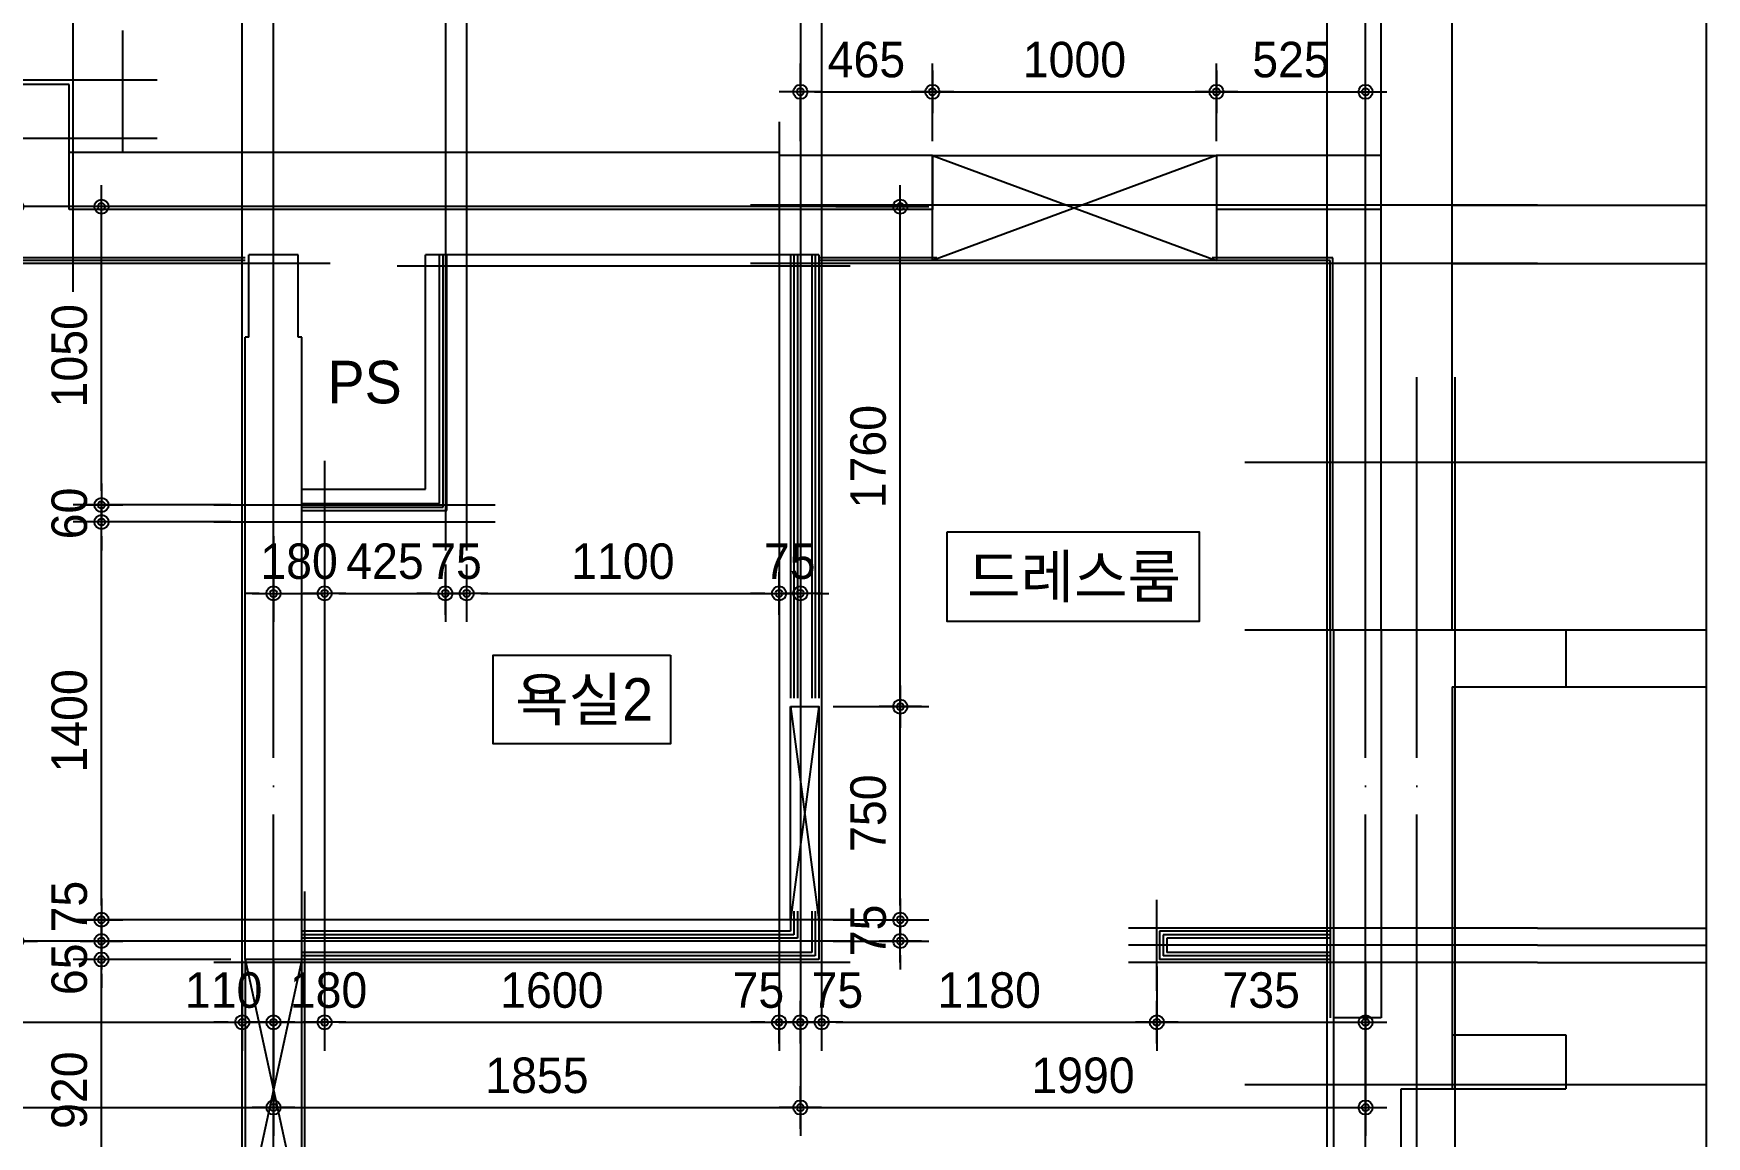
# Model space of a CAD drawing. Header units: millimetres. Extents: x 0 to 92204, y -190080 to 23760.
# Drawn here: x 28475 to 34366, y -117539 to -113657 of the extents above; entities that cross this region are included whole.
import ezdxf
from ezdxf.enums import TextEntityAlignment as Align
from ezdxf.xclip import XClip

# ---------------------------------------------------------------- set-up
doc = ezdxf.new("R2010")
doc.units = ezdxf.units.MM
doc.header["$LTSCALE"] = 100
doc.header["$XCLIPFRAME"] = 0
doc.linetypes.add('AUDIT_D_220706163347-0', pattern=[0])
doc.linetypes.add('CEN', pattern=[62, 60, -1, 0, -1])
doc.layers.get('defpoints').update_dxf_attribs({"color": 139})
for name, color, linetype in [('AA-XXXX-DIMS', 7, 'Continuous'), ('CEN_CON', 1, 'CEN'), ('CEN_WALL', 12, 'CEN'), ('CONC', 2, 'Continuous'), ('DIM', 7, 'AUDIT_D_220706163347-0'), ('ELE3_CON', 7, 'Continuous'), ('MC', 135, 'Continuous'), ('ROM', 7, 'AUDIT_D_220706163347-0'), ('WAL', 3, 'Continuous'), ('WAL_DRY', 7, 'Continuous'), ('실명', 3, 'AUDIT_D_220706163347-0'), ('실명박스', 7, 'AUDIT_D_220706163347-0'), ('창호-open', 4, 'Continuous')]:
    doc.layers.add(name, color=color, linetype=linetype)
doc.layers.add('AA-XXXX-MC', color=153, linetype='AUDIT_D_220706163347-0', plot=False)
doc.styles.add('HAUD01', font='Dotum.ttf')
doc.styles.add('돋움', font='Dotum.ttf')
doc.dimstyles.new('내부100', dxfattribs={"dimscale": 50, "dimtxt": 2.5, "dimasz": 1, "dimexe": 2, "dimexo": 1, "dimgap": 1, "dimtad": 1, "dimdec": 0, "dimzin": 0, "dimdsep": 46, "dimtxsty": '돋움', "dimblk1": 'DIMDOT', "dimblk2": 'DIMDOT', "dimsah": 1, "dimcen": 0.09, "dimdle": 2, "dimclrd": 7, "dimclre": 7, "dimclrt": 3, "dimadec": 0, "dimazin": 0, "dimtfac": 1, "dimtdec": 0, "dimtix": 1, "dimtmove": 2, "dimatfit": 3, "dimldrblk": 'DIMDOT', "dimfxl": 1, "dimtolj": 1, "dimtzin": 0, "dimarcsym": 0})

# ---------------------------------------------------------------- blocks, each defined once
blk = doc.blocks.new('U-121A(기본)', base_point=(-97042.6, -98978.4))
at = {"layer": 'CEN_CON'}
for p, q in [((-100887.6, -99278.4), (-100887.6, -88643.4)), ((-97042.6, -99278.4), (-97042.6, -88643.4)), ((-98857.6, -91138.4), (-101897.6, -91138.4))]:
    blk.add_line(p, q, dxfattribs=at)
at = {"layer": 'CEN_WALL'}
for p, q in [((-101592.6, -91438.4), (-101592.6, -88643.4)), ((-100282.6, -88643.4), (-100282.6, -92348.4)), ((-99032.6, -88643.4), (-99032.6, -93898.4)), ((-101297.6, -90693.4), (-105497.6, -90693.4)), ((-96437.6, -91133.4), (-99207.6, -91133.4)), ((-101097.6, -92188.4), (-100107.6, -92188.4)), ((-98857.6, -93723.4), (-101097.6, -93723.4)), ((-96437.6, -93738.4), (-97877.6, -93738.4))]:
    blk.add_line(p, q, dxfattribs=at)
at = {"layer": 'CONC'}
for p, q in [((-96737.6, -92628.4), (-96737.6, -89533.4)), ((-96987.6, -92628.4), (-96987.6, -89733.4)), ((-99107.6, -90948.4), (-101607.6, -90948.4)), ((-101607.6, -91148.4), (-101607.6, -90948.4)), ((-99107.6, -90948.4), (-99107.6, -91148.4)), ((-99107.6, -91148.4), (-101607.6, -91148.4)), ((-100974.6, -91598.4), (-100974.6, -91308.4)), ((-100800.6, -91308.4), (-100974.6, -91308.4)), ((-100800.6, -91598.4), (-100800.6, -91308.4)), ((-100987.6, -93788.4), (-100987.6, -91598.4)), ((-100974.6, -91598.4), (-100987.6, -91598.4)), ((-100787.6, -91598.4), (-100800.6, -91598.4)), ((-100787.6, -93788.4), (-100787.6, -91598.4)), ((-100787.6, -93788.4), (-100987.6, -93788.4))]:
    blk.add_line(p, q, dxfattribs=at)
at = {"layer": 'MC'}
for p, q in [((-100997.6, -99278.4), (-100997.6, -88643.4)), ((-100207.6, -88643.4), (-100207.6, -92348.4)), ((-98957.6, -88643.4), (-98957.6, -93898.4)), ((-97177.6, -99278.4), (-97177.6, -88643.4)), ((-99107.6, -90839.8), (-99107.6, -93898.4)), ((-101297.6, -90898.4), (-105497.6, -90898.4)), ((-100687.6, -91338.4), (-101897.6, -91338.4)), ((-98857.6, -91348.4), (-100452.6, -91348.4)), ((-96437.6, -91338.4), (-99207.6, -91338.4)), ((-100707.6, -92033.4), (-100707.6, -93898.4)), ((-101097.6, -92248.4), (-100107.6, -92248.4)), ((-100777.6, -99278.4), (-100777.6, -93548.4)), ((-97777.6, -93898.4), (-97777.6, -93578.4)), ((-98857.6, -93648.4), (-101097.6, -93648.4)), ((-96437.6, -93678.4), (-97877.6, -93678.4)), ((-98857.6, -93798.4), (-101097.6, -93798.4)), ((-96437.6, -93798.4), (-97877.6, -93798.4))]:
    blk.add_line(p, q, dxfattribs=at)
at = {"layer": 'WAL'}
for p, q in [((-101417.6, -90948.4), (-101417.6, -90518.4)), ((-101607.6, -90708.4), (-102797.6, -90708.4)), ((-101607.6, -90948.4), (-101607.6, -90708.4)), ((-98567.6, -90958.4), (-99107.6, -90958.4)), ((-98567.6, -90958.4), (-98567.6, -91148.4)), ((-96987.6, -90958.4), (-97567.6, -90958.4)), ((-97567.6, -90958.4), (-97567.6, -91148.4)), ((-98567.6, -91148.4), (-99107.6, -91148.4)), ((-96987.6, -91148.4), (-97567.6, -91148.4))]:
    blk.add_line(p, q, dxfattribs=at)
at = {"layer": 'WAL_DRY'}
for p, q in [((-100987.6, -91328.4), (-101787.6, -91328.4)), ((-100987.6, -91318.4), (-101777.6, -91318.4)), ((-100352.6, -92133.4), (-100352.6, -91308.4)), ((-100277.6, -91308.4), (-100352.6, -91308.4)), ((-100302.6, -92183.4), (-100302.6, -91308.4)), ((-100290.1, -92195.9), (-100290.1, -91308.4)), ((-100277.6, -92208.4), (-100277.6, -91308.4)), ((-98967.6, -91308.4), (-100277.6, -91308.4)), ((-99067.6, -91308.4), (-99067.6, -92868.4)), ((-99055.1, -91308.4), (-99055.1, -92868.4)), ((-99042.6, -91308.4), (-99042.6, -92868.4)), ((-98992.6, -91308.4), (-98992.6, -92868.4)), ((-98980.1, -91308.4), (-98980.1, -92868.4)), ((-98967.6, -91308.4), (-98967.6, -92868.4)), ((-98552.6, -91318.4), (-98967.6, -91318.4)), ((-98552.6, -91328.4), (-98967.6, -91328.4)), ((-97157.6, -91318.4), (-97582.6, -91318.4)), ((-97167.6, -91328.4), (-97582.6, -91328.4)), ((-97167.6, -92628.4), (-97167.6, -91328.4)), ((-97157.6, -92628.4), (-97157.6, -91318.4)), ((-100787.6, -92133.4), (-100352.6, -92133.4)), ((-100787.6, -92183.4), (-100302.6, -92183.4)), ((-100787.6, -92195.9), (-100290.1, -92195.9)), ((-100787.6, -92208.4), (-100277.6, -92208.4)), ((-99067.6, -93618.4), (-99067.6, -93688.4)), ((-99055.1, -93618.4), (-99055.1, -93700.9)), ((-99042.6, -93618.4), (-99042.6, -93713.4)), ((-98992.6, -93618.4), (-98992.6, -93763.4)), ((-98980.1, -93618.4), (-98980.1, -93775.9)), ((-98967.6, -93618.4), (-98967.6, -93788.4)), ((-99067.6, -93688.4), (-100787.6, -93688.4)), ((-99055.1, -93700.9), (-100787.6, -93700.9)), ((-99042.6, -93713.4), (-100787.6, -93713.4)), ((-97167.6, -93688.4), (-97767.6, -93688.4)), ((-97767.6, -93688.4), (-97767.6, -93788.4)), ((-97167.6, -93700.9), (-97755.1, -93700.9)), ((-97755.1, -93700.9), (-97755.1, -93775.9)), ((-97167.6, -93713.4), (-97742.6, -93713.4)), ((-97742.6, -93713.4), (-97742.6, -93763.4)), ((-98992.6, -93763.4), (-100787.6, -93763.4)), ((-98980.1, -93775.9), (-100787.6, -93775.9)), ((-97167.6, -93775.9), (-97755.1, -93775.9)), ((-97167.6, -93763.4), (-97742.6, -93763.4)), ((-98967.6, -93788.4), (-100787.6, -93788.4)), ((-97167.6, -93788.4), (-97767.6, -93788.4))]:
    blk.add_line(p, q, dxfattribs=at)
blk = doc.blocks.new('U-121B(기본)1', base_point=(-58206.9, -129495.9))
at = {"layer": 'CEN_CON'}
for p, q in [((-82771.9, -129795.9), (-82771.9, -119160.9)), ((-83376.9, -119460.9), (-73536.9, -119460.9)), ((-83376.9, -120050.9), (-80037.6, -120050.9))]:
    blk.add_line(p, q, dxfattribs=at)
at = {"layer": 'CEN_WALL'}
blk.add_line((-83376.9, -121650.9), (-80606.9, -121650.9), dxfattribs=at)
at = {"layer": 'CONC'}
for p, q in [((-82896.9, -120050.9), (-82896.9, -121415.9)), ((-82646.9, -120050.9), (-82246.9, -120050.9)), ((-82246.9, -120050.9), (-82246.9, -120250.9)), ((-82646.9, -120250.9), (-82246.9, -120250.9)), ((-82646.9, -120250.9), (-82646.9, -121665.9)), ((-82896.9, -121415.9), (-83063.9, -121415.9)), ((-83063.9, -122115.9), (-83063.9, -121415.9)), ((-82826.9, -127805.9), (-82826.9, -121665.9)), ((-82826.9, -121665.9), (-82646.9, -121665.9))]:
    blk.add_line(p, q, dxfattribs=at)
at = {"layer": 'ELE3_CON'}
for p, q in [((-82246.9, -120050.9), (-81246.9, -120050.9)), ((-82246.9, -120250.9), (-81246.9, -120250.9))]:
    blk.add_line(p, q, dxfattribs=at)
at = {"layer": 'MC'}
blk.add_line((-82636.9, -129795.9), (-82636.9, -119160.9), dxfattribs=at)
at = {"layer": 'WAL'}
for p, q in [((-82646.9, -121475.9), (-82246.9, -121475.9)), ((-82246.9, -121475.9), (-82246.9, -121665.9)), ((-82646.9, -121665.9), (-82246.9, -121665.9))]:
    blk.add_line(p, q, dxfattribs=at)
at = {"layer": 'WAL_DRY'}
for p, q in [((-83076.9, -120050.9), (-83076.9, -121415.9)), ((-83064.4, -120050.9), (-83064.4, -121415.9))]:
    blk.add_line(p, q, dxfattribs=at)
blk = doc.blocks.new('DIMDOT')
at = {"layer": 'AA-XXXX-DIMS'}
for p, q in [((0, -1.5), (0, 1.5)), ((-1.5, 0), (1.5, 0))]:
    blk.add_line(p, q, dxfattribs=at)
for radius in [0.5, 0.25]:
    blk.add_circle((0, 0), radius, dxfattribs=at)
blk = doc.blocks.new('*D1145')
at = {"layer": 'defpoints', "color": 0, "transparency": 16777216}
for p in [(25210.6, -116870.9), (29210.6, -116870.9), (29210.6, -117136.8)]:
    blk.add_point(p, dxfattribs=at)
at = {"layer": 'DIM', "color": 7, "lineweight": -2, "transparency": 16777216}
for p, q in [((25210.6, -116920.9), (25210.6, -117236.8)), ((29210.6, -116920.9), (29210.6, -117236.8)), ((25260.6, -117136.8), (29160.6, -117136.8))]:
    blk.add_line(p, q, dxfattribs=at)
at = {"layer": 'DIM', "color": 7, "lineweight": -2, "transparency": 16777216, "xscale": 50, "yscale": 50, "zscale": 50, "rotation": 180}
blk.add_blockref('DIMDOT', (25210.6, -117136.8), dxfattribs=at)
at = {"layer": 'DIM', "color": 7, "lineweight": -2, "transparency": 16777216, "xscale": 50, "yscale": 50, "zscale": 50}
blk.add_blockref('DIMDOT', (29210.6, -117136.8), dxfattribs=at)
at = {"layer": 'DIM', "color": 3, "transparency": 16777216, "insert": (27210.6, -117024.2), "char_height": 125, "attachment_point": 5, "style": '돋움'}
blk.add_mtext('\\A1;4000', dxfattribs=at)
blk = doc.blocks.new('*D1146')
at = {"layer": 'defpoints', "color": 0, "transparency": 16777216}
for p in [(29210.6, -116870.9), (29320.6, -116870.9), (29320.6, -117136.8)]:
    blk.add_point(p, dxfattribs=at)
at = {"layer": 'DIM', "color": 7, "lineweight": -2, "transparency": 16777216}
for p, q in [((29210.6, -116920.9), (29210.6, -117236.8)), ((29320.6, -116920.9), (29320.6, -117236.8)), ((29160.6, -117136.8), (29110.6, -117136.8)), ((29210.6, -117136.8), (29320.6, -117136.8)), ((29370.6, -117136.8), (29420.6, -117136.8))]:
    blk.add_line(p, q, dxfattribs=at)
at = {"layer": 'DIM', "color": 7, "lineweight": -2, "transparency": 16777216, "xscale": 50, "yscale": 50, "zscale": 50}
blk.add_blockref('DIMDOT', (29210.6, -117136.8), dxfattribs=at)
at = {"layer": 'DIM', "color": 7, "lineweight": -2, "transparency": 16777216, "xscale": 50, "yscale": 50, "zscale": 50, "rotation": 180}
blk.add_blockref('DIMDOT', (29320.6, -117136.8), dxfattribs=at)
at = {"layer": 'DIM', "color": 3, "transparency": 16777216, "insert": (29145.1, -117024.2), "char_height": 125, "attachment_point": 5, "style": '돋움'}
blk.add_mtext('\\A1;110', dxfattribs=at)
blk = doc.blocks.new('*D1154')
at = {"layer": 'defpoints', "color": 0, "transparency": 16777216}
for p in [(25100.6, -116870.9), (29320.6, -116870.9), (29320.6, -117436.8)]:
    blk.add_point(p, dxfattribs=at)
at = {"layer": 'DIM', "color": 7, "lineweight": -2, "transparency": 16777216}
for p, q in [((25100.6, -116920.9), (25100.6, -117536.8)), ((29320.6, -116920.9), (29320.6, -117536.8)), ((25150.6, -117436.8), (29270.6, -117436.8))]:
    blk.add_line(p, q, dxfattribs=at)
at = {"layer": 'DIM', "color": 7, "lineweight": -2, "transparency": 16777216, "xscale": 50, "yscale": 50, "zscale": 50, "rotation": 180}
blk.add_blockref('DIMDOT', (25100.6, -117436.8), dxfattribs=at)
at = {"layer": 'DIM', "color": 7, "lineweight": -2, "transparency": 16777216, "xscale": 50, "yscale": 50, "zscale": 50}
blk.add_blockref('DIMDOT', (29320.6, -117436.8), dxfattribs=at)
at = {"layer": 'DIM', "color": 3, "transparency": 16777216, "insert": (27210.6, -117324.2), "char_height": 125, "attachment_point": 5, "style": '돋움'}
blk.add_mtext('\\A1;4220', dxfattribs=at)
blk = doc.blocks.new('*D1195')
at = {"layer": 'defpoints', "color": 0, "transparency": 16777216}
for p in [(31640.6, -113861.9), (31175.6, -114085.9), (31640.6, -114085.9)]:
    blk.add_point(p, dxfattribs=at)
at = {"layer": 'DIM', "color": 7, "lineweight": -2, "transparency": 16777216}
for p, q in [((31175.6, -114035.9), (31175.6, -113761.9)), ((31640.6, -114035.9), (31640.6, -113761.9)), ((31225.6, -113861.9), (31590.6, -113861.9))]:
    blk.add_line(p, q, dxfattribs=at)
at = {"layer": 'DIM', "color": 7, "lineweight": -2, "transparency": 16777216, "xscale": 50, "yscale": 50, "zscale": 50, "rotation": 180}
blk.add_blockref('DIMDOT', (31175.6, -113861.9), dxfattribs=at)
at = {"layer": 'DIM', "color": 7, "lineweight": -2, "transparency": 16777216, "xscale": 50, "yscale": 50, "zscale": 50}
blk.add_blockref('DIMDOT', (31640.6, -113861.9), dxfattribs=at)
at = {"layer": 'DIM', "color": 3, "transparency": 16777216, "insert": (31408.1, -113749.3), "char_height": 125, "attachment_point": 5, "style": '돋움'}
blk.add_mtext('\\A1;465', dxfattribs=at)
blk = doc.blocks.new('*D1196')
at = {"layer": 'defpoints', "color": 0, "transparency": 16777216}
for p in [(32640.6, -113861.9), (31640.6, -114085.9), (32640.6, -114085.9)]:
    blk.add_point(p, dxfattribs=at)
at = {"layer": 'DIM', "color": 7, "lineweight": -2, "transparency": 16777216}
for p, q in [((31640.6, -114035.9), (31640.6, -113761.9)), ((32640.6, -114035.9), (32640.6, -113761.9)), ((31690.6, -113861.9), (32590.6, -113861.9))]:
    blk.add_line(p, q, dxfattribs=at)
at = {"layer": 'DIM', "color": 7, "lineweight": -2, "transparency": 16777216, "xscale": 50, "yscale": 50, "zscale": 50, "rotation": 180}
blk.add_blockref('DIMDOT', (31640.6, -113861.9), dxfattribs=at)
at = {"layer": 'DIM', "color": 7, "lineweight": -2, "transparency": 16777216, "xscale": 50, "yscale": 50, "zscale": 50}
blk.add_blockref('DIMDOT', (32640.6, -113861.9), dxfattribs=at)
at = {"layer": 'DIM', "color": 3, "transparency": 16777216, "insert": (32140.6, -113749.3), "char_height": 125, "attachment_point": 5, "style": '돋움'}
blk.add_mtext('\\A1;1000', dxfattribs=at)
blk = doc.blocks.new('*D1197')
at = {"layer": 'defpoints', "color": 0, "transparency": 16777216}
for p in [(33165.6, -113861.9), (32640.6, -114085.9), (33165.6, -114085.9)]:
    blk.add_point(p, dxfattribs=at)
at = {"layer": 'DIM', "color": 7, "lineweight": -2, "transparency": 16777216}
for p, q in [((32640.6, -114035.9), (32640.6, -113761.9)), ((33165.6, -114035.9), (33165.6, -113761.9)), ((32690.6, -113861.9), (33115.6, -113861.9))]:
    blk.add_line(p, q, dxfattribs=at)
at = {"layer": 'DIM', "color": 7, "lineweight": -2, "transparency": 16777216, "xscale": 50, "yscale": 50, "zscale": 50, "rotation": 180}
blk.add_blockref('DIMDOT', (32640.6, -113861.9), dxfattribs=at)
at = {"layer": 'DIM', "color": 7, "lineweight": -2, "transparency": 16777216, "xscale": 50, "yscale": 50, "zscale": 50}
blk.add_blockref('DIMDOT', (33165.6, -113861.9), dxfattribs=at)
at = {"layer": 'DIM', "color": 3, "transparency": 16777216, "insert": (32903.1, -113749.3), "char_height": 125, "attachment_point": 5, "style": '돋움'}
blk.add_mtext('\\A1;525', dxfattribs=at)
blk = doc.blocks.new('*D1199')
at = {"layer": 'defpoints', "color": 0, "transparency": 16777216}
for p in [(28714.9, -116915.9), (29220.6, -116915.9), (29220.6, -117835.9)]:
    blk.add_point(p, dxfattribs=at)
at = {"layer": 'DIM', "color": 7, "lineweight": -2, "transparency": 16777216}
for p, q in [((29170.6, -116915.9), (28614.9, -116915.9)), ((28714.9, -117785.9), (28714.9, -116965.9)), ((29170.6, -117835.9), (28614.9, -117835.9))]:
    blk.add_line(p, q, dxfattribs=at)
at = {"layer": 'DIM', "color": 7, "lineweight": -2, "transparency": 16777216, "xscale": 50, "yscale": 50, "zscale": 50}
for p, rotation in [((28714.9, -116915.9), 90), ((28714.9, -117835.9), 270)]:
    blk.add_blockref('DIMDOT', p, dxfattribs=dict(at, rotation=rotation))
at = {"layer": 'DIM', "color": 3, "transparency": 16777216, "insert": (28602.3, -117375.9), "char_height": 125, "attachment_point": 5, "rotation": 90, "style": '돋움'}
blk.add_mtext('\\A1;920', dxfattribs=at)
blk = doc.blocks.new('*D1200')
at = {"layer": 'defpoints', "color": 0, "transparency": 16777216}
for p in [(28714.9, -116850.9), (29220.6, -116850.9), (29220.6, -116915.9)]:
    blk.add_point(p, dxfattribs=at)
at = {"layer": 'DIM', "color": 7, "lineweight": -2, "transparency": 16777216}
for p, q in [((28714.9, -116800.9), (28714.9, -116750.9)), ((29170.6, -116850.9), (28614.9, -116850.9)), ((28714.9, -116915.9), (28714.9, -116850.9)), ((29170.6, -116915.9), (28614.9, -116915.9)), ((28714.9, -116965.9), (28714.9, -117015.9))]:
    blk.add_line(p, q, dxfattribs=at)
at = {"layer": 'DIM', "color": 7, "lineweight": -2, "transparency": 16777216, "xscale": 50, "yscale": 50, "zscale": 50}
for p, rotation in [((28714.9, -116850.9), 270), ((28714.9, -116915.9), 90)]:
    blk.add_blockref('DIMDOT', p, dxfattribs=dict(at, rotation=rotation))
at = {"layer": 'DIM', "color": 3, "transparency": 16777216, "insert": (28602.3, -116950.3), "char_height": 125, "attachment_point": 5, "rotation": 90, "style": '돋움'}
blk.add_mtext('\\A1;65', dxfattribs=at)
blk = doc.blocks.new('*D1201')
at = {"layer": 'defpoints', "color": 0, "transparency": 16777216}
for p in [(28714.9, -116775.9), (29220.6, -116775.9), (29220.6, -116850.9)]:
    blk.add_point(p, dxfattribs=at)
at = {"layer": 'DIM', "color": 7, "lineweight": -2, "transparency": 16777216}
for p, q in [((28714.9, -116725.9), (28714.9, -116675.9)), ((29170.6, -116775.9), (28614.9, -116775.9)), ((28714.9, -116850.9), (28714.9, -116775.9)), ((29170.6, -116850.9), (28614.9, -116850.9)), ((28714.9, -116900.9), (28714.9, -116950.9))]:
    blk.add_line(p, q, dxfattribs=at)
at = {"layer": 'DIM', "color": 7, "lineweight": -2, "transparency": 16777216, "xscale": 50, "yscale": 50, "zscale": 50}
for p, rotation in [((28714.9, -116775.9), 270), ((28714.9, -116850.9), 90)]:
    blk.add_blockref('DIMDOT', p, dxfattribs=dict(at, rotation=rotation))
at = {"layer": 'DIM', "color": 3, "transparency": 16777216, "insert": (28602.3, -116729.7), "char_height": 125, "attachment_point": 5, "rotation": 90, "style": '돋움'}
blk.add_mtext('\\A1;75', dxfattribs=at)
blk = doc.blocks.new('*D1202')
at = {"layer": 'defpoints', "color": 0, "transparency": 16777216}
for p in [(28714.9, -115375.9), (29220.6, -115375.9), (29220.6, -116775.9)]:
    blk.add_point(p, dxfattribs=at)
at = {"layer": 'DIM', "color": 7, "lineweight": -2, "transparency": 16777216}
for p, q in [((29170.6, -115375.9), (28614.9, -115375.9)), ((28714.9, -116725.9), (28714.9, -115425.9)), ((29170.6, -116775.9), (28614.9, -116775.9))]:
    blk.add_line(p, q, dxfattribs=at)
at = {"layer": 'DIM', "color": 7, "lineweight": -2, "transparency": 16777216, "xscale": 50, "yscale": 50, "zscale": 50}
for p, rotation in [((28714.9, -115375.9), 90), ((28714.9, -116775.9), 270)]:
    blk.add_blockref('DIMDOT', p, dxfattribs=dict(at, rotation=rotation))
at = {"layer": 'DIM', "color": 3, "transparency": 16777216, "insert": (28602.3, -116075.9), "char_height": 125, "attachment_point": 5, "rotation": 90, "style": '돋움'}
blk.add_mtext('\\A1;1400', dxfattribs=at)
blk = doc.blocks.new('*D1203')
at = {"layer": 'defpoints', "color": 0, "transparency": 16777216}
for p in [(28714.9, -115315.9), (29220.6, -115315.9), (29220.6, -115375.9)]:
    blk.add_point(p, dxfattribs=at)
at = {"layer": 'DIM', "color": 7, "lineweight": -2, "transparency": 16777216}
for p, q in [((28714.9, -115265.9), (28714.9, -115215.9)), ((29170.6, -115315.9), (28614.9, -115315.9)), ((28714.9, -115375.9), (28714.9, -115315.9)), ((29170.6, -115375.9), (28614.9, -115375.9)), ((28714.9, -115425.9), (28714.9, -115475.9))]:
    blk.add_line(p, q, dxfattribs=at)
at = {"layer": 'DIM', "color": 7, "lineweight": -2, "transparency": 16777216, "xscale": 50, "yscale": 50, "zscale": 50}
for p, rotation in [((28714.9, -115315.9), 270), ((28714.9, -115375.9), 90)]:
    blk.add_blockref('DIMDOT', p, dxfattribs=dict(at, rotation=rotation))
at = {"layer": 'DIM', "color": 3, "transparency": 16777216, "insert": (28602.3, -115345.9), "char_height": 125, "attachment_point": 5, "rotation": 90, "style": '돋움'}
blk.add_mtext('\\A1;60', dxfattribs=at)
blk = doc.blocks.new('*D1204')
at = {"layer": 'defpoints', "color": 0, "transparency": 16777216}
for p in [(28714.9, -114265.9), (29220.6, -114265.9), (29220.6, -115315.9)]:
    blk.add_point(p, dxfattribs=at)
at = {"layer": 'DIM', "color": 7, "lineweight": -2, "transparency": 16777216}
for p, q in [((29170.6, -114265.9), (28614.9, -114265.9)), ((28714.9, -115265.9), (28714.9, -114315.9)), ((29170.6, -115315.9), (28614.9, -115315.9))]:
    blk.add_line(p, q, dxfattribs=at)
at = {"layer": 'DIM', "color": 7, "lineweight": -2, "transparency": 16777216, "xscale": 50, "yscale": 50, "zscale": 50}
for p, rotation in [((28714.9, -114265.9), 90), ((28714.9, -115315.9), 270)]:
    blk.add_blockref('DIMDOT', p, dxfattribs=dict(at, rotation=rotation))
at = {"layer": 'DIM', "color": 3, "transparency": 16777216, "insert": (28602.3, -114790.9), "char_height": 125, "attachment_point": 5, "rotation": 90, "style": '돋움'}
blk.add_mtext('\\A1;1050', dxfattribs=at)
blk = doc.blocks.new('*D1205')
at = {"layer": 'defpoints', "color": 0, "transparency": 16777216}
for p in [(28414.9, -114265.9), (29220.6, -114265.9), (29220.6, -116850.9)]:
    blk.add_point(p, dxfattribs=at)
at = {"layer": 'DIM', "color": 7, "lineweight": -2, "transparency": 16777216}
for p, q in [((29170.6, -114265.9), (28314.9, -114265.9)), ((28414.9, -116800.9), (28414.9, -114315.9)), ((29170.6, -116850.9), (28314.9, -116850.9))]:
    blk.add_line(p, q, dxfattribs=at)
at = {"layer": 'DIM', "color": 7, "lineweight": -2, "transparency": 16777216, "xscale": 50, "yscale": 50, "zscale": 50}
for p, rotation in [((28414.9, -114265.9), 90), ((28414.9, -116850.9), 270)]:
    blk.add_blockref('DIMDOT', p, dxfattribs=dict(at, rotation=rotation))
at = {"layer": 'DIM', "color": 3, "transparency": 16777216, "insert": (28302.3, -115558.4), "char_height": 125, "attachment_point": 5, "rotation": 90, "style": '돋움'}
blk.add_mtext('\\A1;2585', dxfattribs=at)
blk = doc.blocks.new('*D1206')
at = {"layer": 'defpoints', "color": 0, "transparency": 16777216}
for p in [(28414.9, -116850.9), (29220.6, -116850.9), (29220.6, -120605.9)]:
    blk.add_point(p, dxfattribs=at)
at = {"layer": 'DIM', "color": 7, "lineweight": -2, "transparency": 16777216}
for p, q in [((29170.6, -116850.9), (28314.9, -116850.9)), ((28414.9, -120555.9), (28414.9, -116900.9)), ((29170.6, -120605.9), (28314.9, -120605.9))]:
    blk.add_line(p, q, dxfattribs=at)
at = {"layer": 'DIM', "color": 7, "lineweight": -2, "transparency": 16777216, "xscale": 50, "yscale": 50, "zscale": 50}
for p, rotation in [((28414.9, -116850.9), 90), ((28414.9, -120605.9), 270)]:
    blk.add_blockref('DIMDOT', p, dxfattribs=dict(at, rotation=rotation))
at = {"layer": 'DIM', "color": 3, "transparency": 16777216, "insert": (28302.3, -118728.4), "char_height": 125, "attachment_point": 5, "rotation": 90, "style": '돋움'}
blk.add_mtext('\\A1;3755', dxfattribs=at)
blk = doc.blocks.new('*D1207')
at = {"layer": 'defpoints', "color": 0, "transparency": 16777216}
for p in [(29320.6, -116870.9), (29500.6, -116870.9), (29500.6, -117136.8)]:
    blk.add_point(p, dxfattribs=at)
at = {"layer": 'DIM', "color": 7, "lineweight": -2, "transparency": 16777216}
for p, q in [((29320.6, -116920.9), (29320.6, -117236.8)), ((29500.6, -116920.9), (29500.6, -117236.8)), ((29270.6, -117136.8), (29220.6, -117136.8)), ((29320.6, -117136.8), (29500.6, -117136.8)), ((29550.6, -117136.8), (29600.6, -117136.8))]:
    blk.add_line(p, q, dxfattribs=at)
at = {"layer": 'DIM', "color": 7, "lineweight": -2, "transparency": 16777216, "xscale": 50, "yscale": 50, "zscale": 50}
blk.add_blockref('DIMDOT', (29320.6, -117136.8), dxfattribs=at)
at = {"layer": 'DIM', "color": 7, "lineweight": -2, "transparency": 16777216, "xscale": 50, "yscale": 50, "zscale": 50, "rotation": 180}
blk.add_blockref('DIMDOT', (29500.6, -117136.8), dxfattribs=at)
at = {"layer": 'DIM', "color": 3, "transparency": 16777216, "insert": (29514.4, -117024.2), "char_height": 125, "attachment_point": 5, "style": '돋움'}
blk.add_mtext('\\A1;180', dxfattribs=at)
blk = doc.blocks.new('*D1208')
at = {"layer": 'defpoints', "color": 0, "transparency": 16777216}
for p in [(29500.6, -116870.9), (31100.6, -116870.9), (31100.6, -117136.8)]:
    blk.add_point(p, dxfattribs=at)
at = {"layer": 'DIM', "color": 7, "lineweight": -2, "transparency": 16777216}
for p, q in [((29500.6, -116920.9), (29500.6, -117236.8)), ((31100.6, -116920.9), (31100.6, -117236.8)), ((29550.6, -117136.8), (31050.6, -117136.8))]:
    blk.add_line(p, q, dxfattribs=at)
at = {"layer": 'DIM', "color": 7, "lineweight": -2, "transparency": 16777216, "xscale": 50, "yscale": 50, "zscale": 50, "rotation": 180}
blk.add_blockref('DIMDOT', (29500.6, -117136.8), dxfattribs=at)
at = {"layer": 'DIM', "color": 7, "lineweight": -2, "transparency": 16777216, "xscale": 50, "yscale": 50, "zscale": 50}
blk.add_blockref('DIMDOT', (31100.6, -117136.8), dxfattribs=at)
at = {"layer": 'DIM', "color": 3, "transparency": 16777216, "insert": (30300.6, -117024.2), "char_height": 125, "attachment_point": 5, "style": '돋움'}
blk.add_mtext('\\A1;1600', dxfattribs=at)
blk = doc.blocks.new('*D1209')
at = {"layer": 'defpoints', "color": 0, "transparency": 16777216}
for p in [(31100.6, -116870.9), (31175.6, -116890.9), (31175.6, -117136.8)]:
    blk.add_point(p, dxfattribs=at)
at = {"layer": 'DIM', "color": 7, "lineweight": -2, "transparency": 16777216}
for p, q in [((31100.6, -116920.9), (31100.6, -117236.8)), ((31175.6, -116940.9), (31175.6, -117236.8)), ((31050.6, -117136.8), (31000.6, -117136.8)), ((31100.6, -117136.8), (31175.6, -117136.8)), ((31225.6, -117136.8), (31275.6, -117136.8))]:
    blk.add_line(p, q, dxfattribs=at)
at = {"layer": 'DIM', "color": 7, "lineweight": -2, "transparency": 16777216, "xscale": 50, "yscale": 50, "zscale": 50}
blk.add_blockref('DIMDOT', (31100.6, -117136.8), dxfattribs=at)
at = {"layer": 'DIM', "color": 7, "lineweight": -2, "transparency": 16777216, "xscale": 50, "yscale": 50, "zscale": 50, "rotation": 180}
blk.add_blockref('DIMDOT', (31175.6, -117136.8), dxfattribs=at)
at = {"layer": 'DIM', "color": 3, "transparency": 16777216, "insert": (31027.7, -117024.2), "char_height": 125, "attachment_point": 5, "style": '돋움'}
blk.add_mtext('\\A1;75', dxfattribs=at)
blk = doc.blocks.new('*D1210')
at = {"layer": 'defpoints', "color": 0, "transparency": 16777216}
for p in [(31175.6, -116890.9), (31250.6, -116890.9), (31250.6, -117136.8)]:
    blk.add_point(p, dxfattribs=at)
at = {"layer": 'DIM', "color": 7, "lineweight": -2, "transparency": 16777216}
for p, q in [((31175.6, -116940.9), (31175.6, -117236.8)), ((31250.6, -116940.9), (31250.6, -117236.8)), ((31125.6, -117136.8), (31075.6, -117136.8)), ((31175.6, -117136.8), (31250.6, -117136.8)), ((31300.6, -117136.8), (31350.6, -117136.8))]:
    blk.add_line(p, q, dxfattribs=at)
at = {"layer": 'DIM', "color": 7, "lineweight": -2, "transparency": 16777216, "xscale": 50, "yscale": 50, "zscale": 50}
blk.add_blockref('DIMDOT', (31175.6, -117136.8), dxfattribs=at)
at = {"layer": 'DIM', "color": 7, "lineweight": -2, "transparency": 16777216, "xscale": 50, "yscale": 50, "zscale": 50, "rotation": 180}
blk.add_blockref('DIMDOT', (31250.6, -117136.8), dxfattribs=at)
at = {"layer": 'DIM', "color": 3, "transparency": 16777216, "insert": (31305.9, -117024.2), "char_height": 125, "attachment_point": 5, "style": '돋움'}
blk.add_mtext('\\A1;75', dxfattribs=at)
blk = doc.blocks.new('*D1211')
at = {"layer": 'defpoints', "color": 0, "transparency": 16777216}
for p in [(31250.6, -116890.9), (32430.6, -116890.9), (32430.6, -117136.8)]:
    blk.add_point(p, dxfattribs=at)
at = {"layer": 'DIM', "color": 7, "lineweight": -2, "transparency": 16777216}
for p, q in [((31250.6, -116940.9), (31250.6, -117236.8)), ((32430.6, -116940.9), (32430.6, -117236.8)), ((31300.6, -117136.8), (32380.6, -117136.8))]:
    blk.add_line(p, q, dxfattribs=at)
at = {"layer": 'DIM', "color": 7, "lineweight": -2, "transparency": 16777216, "xscale": 50, "yscale": 50, "zscale": 50, "rotation": 180}
blk.add_blockref('DIMDOT', (31250.6, -117136.8), dxfattribs=at)
at = {"layer": 'DIM', "color": 7, "lineweight": -2, "transparency": 16777216, "xscale": 50, "yscale": 50, "zscale": 50}
blk.add_blockref('DIMDOT', (32430.6, -117136.8), dxfattribs=at)
at = {"layer": 'DIM', "color": 3, "transparency": 16777216, "insert": (31840.6, -117024.2), "char_height": 125, "attachment_point": 5, "style": '돋움'}
blk.add_mtext('\\A1;1180', dxfattribs=at)
blk = doc.blocks.new('*D1212')
at = {"layer": 'defpoints', "color": 0, "transparency": 16777216}
for p in [(32430.6, -116890.9), (33165.6, -116890.9), (33165.6, -117136.8)]:
    blk.add_point(p, dxfattribs=at)
at = {"layer": 'DIM', "color": 7, "lineweight": -2, "transparency": 16777216}
for p, q in [((32430.6, -116940.9), (32430.6, -117236.8)), ((33165.6, -116940.9), (33165.6, -117236.8)), ((32480.6, -117136.8), (33115.6, -117136.8))]:
    blk.add_line(p, q, dxfattribs=at)
at = {"layer": 'DIM', "color": 7, "lineweight": -2, "transparency": 16777216, "xscale": 50, "yscale": 50, "zscale": 50, "rotation": 180}
blk.add_blockref('DIMDOT', (32430.6, -117136.8), dxfattribs=at)
at = {"layer": 'DIM', "color": 7, "lineweight": -2, "transparency": 16777216, "xscale": 50, "yscale": 50, "zscale": 50}
blk.add_blockref('DIMDOT', (33165.6, -117136.8), dxfattribs=at)
at = {"layer": 'DIM', "color": 3, "transparency": 16777216, "insert": (32798.1, -117024.2), "char_height": 125, "attachment_point": 5, "style": '돋움'}
blk.add_mtext('\\A1;735', dxfattribs=at)
blk = doc.blocks.new('*D1213')
at = {"layer": 'defpoints', "color": 0, "transparency": 16777216}
for p in [(29320.6, -116870.9), (31175.6, -116880.5), (31175.6, -117436.8)]:
    blk.add_point(p, dxfattribs=at)
at = {"layer": 'DIM', "color": 7, "lineweight": -2, "transparency": 16777216}
for p, q in [((29320.6, -116920.9), (29320.6, -117536.8)), ((31175.6, -116930.5), (31175.6, -117536.8)), ((29370.6, -117436.8), (31125.6, -117436.8))]:
    blk.add_line(p, q, dxfattribs=at)
at = {"layer": 'DIM', "color": 7, "lineweight": -2, "transparency": 16777216, "xscale": 50, "yscale": 50, "zscale": 50, "rotation": 180}
blk.add_blockref('DIMDOT', (29320.6, -117436.8), dxfattribs=at)
at = {"layer": 'DIM', "color": 7, "lineweight": -2, "transparency": 16777216, "xscale": 50, "yscale": 50, "zscale": 50}
blk.add_blockref('DIMDOT', (31175.6, -117436.8), dxfattribs=at)
at = {"layer": 'DIM', "color": 3, "transparency": 16777216, "insert": (30248.1, -117324.2), "char_height": 125, "attachment_point": 5, "style": '돋움'}
blk.add_mtext('\\A1;1855', dxfattribs=at)
blk = doc.blocks.new('*D1214')
at = {"layer": 'defpoints', "color": 0, "transparency": 16777216}
for p in [(31175.6, -116870.9), (33165.6, -116881.2), (33165.6, -117436.8)]:
    blk.add_point(p, dxfattribs=at)
at = {"layer": 'DIM', "color": 7, "lineweight": -2, "transparency": 16777216}
for p, q in [((31175.6, -116920.9), (31175.6, -117536.8)), ((33165.6, -116931.2), (33165.6, -117536.8)), ((31225.6, -117436.8), (33115.6, -117436.8))]:
    blk.add_line(p, q, dxfattribs=at)
at = {"layer": 'DIM', "color": 7, "lineweight": -2, "transparency": 16777216, "xscale": 50, "yscale": 50, "zscale": 50, "rotation": 180}
blk.add_blockref('DIMDOT', (31175.6, -117436.8), dxfattribs=at)
at = {"layer": 'DIM', "color": 7, "lineweight": -2, "transparency": 16777216, "xscale": 50, "yscale": 50, "zscale": 50}
blk.add_blockref('DIMDOT', (33165.6, -117436.8), dxfattribs=at)
at = {"layer": 'DIM', "color": 3, "transparency": 16777216, "insert": (32170.6, -117324.2), "char_height": 125, "attachment_point": 5, "style": '돋움'}
blk.add_mtext('\\A1;1990', dxfattribs=at)
blk = doc.blocks.new('*D1215')
at = {"layer": 'defpoints', "color": 0, "transparency": 16777216}
for p in [(31240.6, -116775.9), (31527.5, -116775.9), (31240.6, -116850.9)]:
    blk.add_point(p, dxfattribs=at)
at = {"layer": 'DIM', "color": 7, "lineweight": -2, "transparency": 16777216}
for p, q in [((31527.5, -116725.9), (31527.5, -116675.9)), ((31290.6, -116775.9), (31627.5, -116775.9)), ((31527.5, -116850.9), (31527.5, -116775.9)), ((31290.6, -116850.9), (31627.5, -116850.9)), ((31527.5, -116900.9), (31527.5, -116950.9))]:
    blk.add_line(p, q, dxfattribs=at)
at = {"layer": 'DIM', "color": 7, "lineweight": -2, "transparency": 16777216, "xscale": 50, "yscale": 50, "zscale": 50}
for p, rotation in [((31527.5, -116775.9), 270), ((31527.5, -116850.9), 90)]:
    blk.add_blockref('DIMDOT', p, dxfattribs=dict(at, rotation=rotation))
at = {"layer": 'DIM', "color": 3, "transparency": 16777216, "insert": (31414.9, -116813.4), "char_height": 125, "attachment_point": 5, "rotation": 90, "style": '돋움'}
blk.add_mtext('\\A1;75', dxfattribs=at)
blk = doc.blocks.new('*D1216')
at = {"layer": 'defpoints', "color": 0, "transparency": 16777216}
for p in [(31240.6, -116025.9), (31527.5, -116025.9), (31240.6, -116775.9)]:
    blk.add_point(p, dxfattribs=at)
at = {"layer": 'DIM', "color": 7, "lineweight": -2, "transparency": 16777216}
for p, q in [((31290.6, -116025.9), (31627.5, -116025.9)), ((31527.5, -116725.9), (31527.5, -116075.9)), ((31290.6, -116775.9), (31627.5, -116775.9))]:
    blk.add_line(p, q, dxfattribs=at)
at = {"layer": 'DIM', "color": 7, "lineweight": -2, "transparency": 16777216, "xscale": 50, "yscale": 50, "zscale": 50}
for p, rotation in [((31527.5, -116025.9), 90), ((31527.5, -116775.9), 270)]:
    blk.add_blockref('DIMDOT', p, dxfattribs=dict(at, rotation=rotation))
at = {"layer": 'DIM', "color": 3, "transparency": 16777216, "insert": (31414.9, -116400.9), "char_height": 125, "attachment_point": 5, "rotation": 90, "style": '돋움'}
blk.add_mtext('\\A1;750', dxfattribs=at)
blk = doc.blocks.new('*D1217')
at = {"layer": 'defpoints', "color": 0, "transparency": 16777216}
for p in [(31250.6, -114265.9), (31527.5, -114265.9), (31240.6, -116025.9)]:
    blk.add_point(p, dxfattribs=at)
at = {"layer": 'DIM', "color": 7, "lineweight": -2, "transparency": 16777216}
for p, q in [((31300.6, -114265.9), (31627.5, -114265.9)), ((31527.5, -115975.9), (31527.5, -114315.9)), ((31290.6, -116025.9), (31627.5, -116025.9))]:
    blk.add_line(p, q, dxfattribs=at)
at = {"layer": 'DIM', "color": 7, "lineweight": -2, "transparency": 16777216, "xscale": 50, "yscale": 50, "zscale": 50}
for p, rotation in [((31527.5, -114265.9), 90), ((31527.5, -116025.9), 270)]:
    blk.add_blockref('DIMDOT', p, dxfattribs=dict(at, rotation=rotation))
at = {"layer": 'DIM', "color": 3, "transparency": 16777216, "insert": (31414.9, -115145.9), "char_height": 125, "attachment_point": 5, "rotation": 90, "style": '돋움'}
blk.add_mtext('\\A1;1760', dxfattribs=at)
blk = doc.blocks.new('*D1221')
at = {"layer": 'defpoints', "color": 0, "transparency": 16777216}
for p in [(29320.6, -115375.9), (29500.6, -115375.9), (29500.6, -115627.3)]:
    blk.add_point(p, dxfattribs=at)
at = {"layer": 'DIM', "color": 7, "lineweight": -2, "transparency": 16777216}
for p, q in [((29320.6, -115425.9), (29320.6, -115727.3)), ((29500.6, -115425.9), (29500.6, -115727.3)), ((29270.6, -115627.3), (29220.6, -115627.3)), ((29320.6, -115627.3), (29500.6, -115627.3)), ((29550.6, -115627.3), (29600.6, -115627.3))]:
    blk.add_line(p, q, dxfattribs=at)
at = {"layer": 'DIM', "color": 7, "lineweight": -2, "transparency": 16777216, "xscale": 50, "yscale": 50, "zscale": 50}
blk.add_blockref('DIMDOT', (29320.6, -115627.3), dxfattribs=at)
at = {"layer": 'DIM', "color": 7, "lineweight": -2, "transparency": 16777216, "xscale": 50, "yscale": 50, "zscale": 50, "rotation": 180}
blk.add_blockref('DIMDOT', (29500.6, -115627.3), dxfattribs=at)
at = {"layer": 'DIM', "color": 3, "transparency": 16777216, "insert": (29410.6, -115514.8), "char_height": 125, "attachment_point": 5, "style": '돋움'}
blk.add_mtext('\\A1;180', dxfattribs=at)
blk = doc.blocks.new('*D1222')
at = {"layer": 'defpoints', "color": 0, "transparency": 16777216}
for p in [(29500.6, -115375.9), (29925.6, -115475.9), (29925.6, -115627.3)]:
    blk.add_point(p, dxfattribs=at)
at = {"layer": 'DIM', "color": 7, "lineweight": -2, "transparency": 16777216}
for p, q in [((29500.6, -115425.9), (29500.6, -115727.3)), ((29925.6, -115525.9), (29925.6, -115727.3)), ((29550.6, -115627.3), (29875.6, -115627.3))]:
    blk.add_line(p, q, dxfattribs=at)
at = {"layer": 'DIM', "color": 7, "lineweight": -2, "transparency": 16777216, "xscale": 50, "yscale": 50, "zscale": 50, "rotation": 180}
blk.add_blockref('DIMDOT', (29500.6, -115627.3), dxfattribs=at)
at = {"layer": 'DIM', "color": 7, "lineweight": -2, "transparency": 16777216, "xscale": 50, "yscale": 50, "zscale": 50}
blk.add_blockref('DIMDOT', (29925.6, -115627.3), dxfattribs=at)
at = {"layer": 'DIM', "color": 3, "transparency": 16777216, "insert": (29713.1, -115514.8), "char_height": 125, "attachment_point": 5, "style": '돋움'}
blk.add_mtext('\\A1;425', dxfattribs=at)
blk = doc.blocks.new('*D1223')
at = {"layer": 'defpoints', "color": 0, "transparency": 16777216}
for p in [(29925.6, -115475.9), (30000.6, -115475.9), (30000.6, -115627.3)]:
    blk.add_point(p, dxfattribs=at)
at = {"layer": 'DIM', "color": 7, "lineweight": -2, "transparency": 16777216}
for p, q in [((29925.6, -115525.9), (29925.6, -115727.3)), ((30000.6, -115525.9), (30000.6, -115727.3)), ((29875.6, -115627.3), (29825.6, -115627.3)), ((29925.6, -115627.3), (30000.6, -115627.3)), ((30050.6, -115627.3), (30100.6, -115627.3))]:
    blk.add_line(p, q, dxfattribs=at)
at = {"layer": 'DIM', "color": 7, "lineweight": -2, "transparency": 16777216, "xscale": 50, "yscale": 50, "zscale": 50}
blk.add_blockref('DIMDOT', (29925.6, -115627.3), dxfattribs=at)
at = {"layer": 'DIM', "color": 7, "lineweight": -2, "transparency": 16777216, "xscale": 50, "yscale": 50, "zscale": 50, "rotation": 180}
blk.add_blockref('DIMDOT', (30000.6, -115627.3), dxfattribs=at)
at = {"layer": 'DIM', "color": 3, "transparency": 16777216, "insert": (29963.1, -115514.8), "char_height": 125, "attachment_point": 5, "style": '돋움'}
blk.add_mtext('\\A1;75', dxfattribs=at)
blk = doc.blocks.new('*D1224')
at = {"layer": 'defpoints', "color": 0, "transparency": 16777216}
for p in [(30000.6, -115475.9), (31100.6, -115475.9), (31100.6, -115627.3)]:
    blk.add_point(p, dxfattribs=at)
at = {"layer": 'DIM', "color": 7, "lineweight": -2, "transparency": 16777216}
for p, q in [((30000.6, -115525.9), (30000.6, -115727.3)), ((31100.6, -115525.9), (31100.6, -115727.3)), ((30050.6, -115627.3), (31050.6, -115627.3))]:
    blk.add_line(p, q, dxfattribs=at)
at = {"layer": 'DIM', "color": 7, "lineweight": -2, "transparency": 16777216, "xscale": 50, "yscale": 50, "zscale": 50, "rotation": 180}
blk.add_blockref('DIMDOT', (30000.6, -115627.3), dxfattribs=at)
at = {"layer": 'DIM', "color": 7, "lineweight": -2, "transparency": 16777216, "xscale": 50, "yscale": 50, "zscale": 50}
blk.add_blockref('DIMDOT', (31100.6, -115627.3), dxfattribs=at)
at = {"layer": 'DIM', "color": 3, "transparency": 16777216, "insert": (30550.6, -115514.8), "char_height": 125, "attachment_point": 5, "style": '돋움'}
blk.add_mtext('\\A1;1100', dxfattribs=at)
blk = doc.blocks.new('*D1225')
at = {"layer": 'defpoints', "color": 0, "transparency": 16777216}
for p in [(31100.6, -115475.9), (31175.6, -115475.9), (31175.6, -115627.3)]:
    blk.add_point(p, dxfattribs=at)
at = {"layer": 'DIM', "color": 7, "lineweight": -2, "transparency": 16777216}
for p, q in [((31100.6, -115525.9), (31100.6, -115727.3)), ((31175.6, -115525.9), (31175.6, -115727.3)), ((31050.6, -115627.3), (31000.6, -115627.3)), ((31100.6, -115627.3), (31175.6, -115627.3)), ((31225.6, -115627.3), (31275.6, -115627.3))]:
    blk.add_line(p, q, dxfattribs=at)
at = {"layer": 'DIM', "color": 7, "lineweight": -2, "transparency": 16777216, "xscale": 50, "yscale": 50, "zscale": 50}
blk.add_blockref('DIMDOT', (31100.6, -115627.3), dxfattribs=at)
at = {"layer": 'DIM', "color": 7, "lineweight": -2, "transparency": 16777216, "xscale": 50, "yscale": 50, "zscale": 50, "rotation": 180}
blk.add_blockref('DIMDOT', (31175.6, -115627.3), dxfattribs=at)
at = {"layer": 'DIM', "color": 3, "transparency": 16777216, "insert": (31138.1, -115514.8), "char_height": 125, "attachment_point": 5, "style": '돋움'}
blk.add_mtext('\\A1;75', dxfattribs=at)

msp = doc.modelspace()

# ---------------------------------------------------------------- linework, layer by layer
at = {"layer": 'AA-XXXX-MC'}
for p, q in [((33470.6, -114465.9), (34366.1, -114465.9)), ((33770.6, -116805.9), (34366.1, -116805.9)), ((33770.6, -116925.9), (34366.1, -116925.9))]:
    msp.add_line(p, q, dxfattribs=at)
at = {"layer": 'CEN_CON'}
for p, q in [((33470.6, -114260.9), (34366.1, -114260.9)), ((33770.6, -116865.9), (34366.1, -116865.9))]:
    msp.add_line(p, q, dxfattribs=at)
at = {"layer": 'defpoints'}
msp.add_lwpolyline([(34366.1, -109030.9), (4500.6, -109030.9), (4500.6, -122405.9), (34366.1, -122405.9)], close=True, dxfattribs=at)
at = {"layer": '실명박스'}
for points in [[(31691.5, -115412.3), (31691.5, -115724.8), (32580.5, -115724.8), (32580.5, -115412.3)], [(30718.7, -115844.6), (30718.7, -116157.1), (30093.7, -116157.1), (30093.7, -115844.6)]]:
    msp.add_lwpolyline(points, close=True, dxfattribs=at)
at = {"layer": '창호-open'}
for p, q in [((32640.6, -114085.9), (31640.6, -114455.9)), ((31640.6, -114085.9), (32640.6, -114455.9)), ((31240.6, -116025.9), (31140.6, -116775.9)), ((31140.6, -116025.9), (31240.6, -116775.9)), ((29420.6, -116915.9), (29220.6, -117835.9)), ((29220.6, -116915.9), (29420.6, -117835.9))]:
    msp.add_line(p, q, dxfattribs=at)
for points in [[(31640.6, -114085.9), (32640.6, -114085.9), (32640.6, -114455.9), (31640.6, -114455.9)], [(31140.6, -116025.9), (31240.6, -116025.9), (31240.6, -116775.9), (31140.6, -116775.9)], [(29220.6, -117835.9), (29420.6, -117835.9), (29420.6, -116915.9), (29220.6, -116915.9)]]:
    msp.add_lwpolyline(points, close=True, dxfattribs=at)

# ---------------------------------------------------------------- block references
ref = msp.add_blockref('U-121B(기본)1', (57910.6, -125200.9))
XClip(ref).set_block_clipping_path([(-111616.9138503033, -126700.852294269), (-81751.3515025216, -113325.8522942689)])
msp.add_blockref('U-121A(기본)', (33165.6, -122105.9))

# ---------------------------------------------------------------- texts
at = {"layer": 'ROM', "color": 3, "style": 'HAUD01'}
msp.add_text('PS', height=150, dxfattribs=at).set_placement((29641.3, -114883.4), align=Align.MIDDLE)
at = {"layer": '실명', "style": 'HAUD01'}
for s, p in [('드레스룸', (32139.5, -115566.3)), ('욕실2', (30414.4, -115999))]:
    msp.add_text(s, height=150, dxfattribs=at).set_placement(p, align=Align.MIDDLE)

# ---------------------------------------------------------------- dimensions: what is measured, and where the dimension line sits
at = {"layer": 'DIM'}
for base, p1, p2, picture, middle in [((31640.6, -113861.9), (31175.6, -114085.9), (31640.6, -114085.9), '*D1195', (31408.1, -113749.3)), ((32640.6, -113861.9), (31640.6, -114085.9), (32640.6, -114085.9), '*D1196', (32140.6, -113749.3)), ((33165.6, -113861.9), (32640.6, -114085.9), (33165.6, -114085.9), '*D1197', (32903.1, -113749.3))]:
    dim = msp.add_linear_dim(base=base, p1=p1, p2=p2, dimstyle='내부100', override={"dimscale": 50}, dxfattribs=at)
    dim.commit()
    dim.dimension.update_dxf_attribs({"geometry": picture, "text_midpoint": middle})
for base, p1, p2, angle, picture, middle in [((28414.9, -114265.9), (29220.6, -116850.9), (29220.6, -114265.9), 90, '*D1205', (28302.3, -115558.4)), ((28714.9, -114265.9), (29220.6, -115315.9), (29220.6, -114265.9), 90, '*D1204', (28602.3, -114790.9)), ((31527.5, -114265.9), (31240.6, -116025.9), (31250.6, -114265.9), 270, '*D1217', (31414.9, -115145.9)), ((28714.9, -115315.9), (29220.6, -115375.9), (29220.6, -115315.9), 90, '*D1203', (28602.3, -115345.9)), ((28714.9, -115375.9), (29220.6, -116775.9), (29220.6, -115375.9), 90, '*D1202', (28602.3, -116075.9)), ((29500.6, -115627.3), (29320.6, -115375.9), (29500.6, -115375.9), 180, '*D1221', (29410.6, -115514.8)), ((29925.6, -115627.3), (29500.6, -115375.9), (29925.6, -115475.9), 180, '*D1222', (29713.1, -115514.8)), ((30000.6, -115627.3), (29925.6, -115475.9), (30000.6, -115475.9), 180, '*D1223', (29963.1, -115514.8)), ((31100.6, -115627.3), (30000.6, -115475.9), (31100.6, -115475.9), 180, '*D1224', (30550.6, -115514.8)), ((31175.6, -115627.3), (31100.6, -115475.9), (31175.6, -115475.9), 180, '*D1225', (31138.1, -115514.8)), ((31527.5, -116025.9), (31240.6, -116775.9), (31240.6, -116025.9), 270, '*D1216', (31414.9, -116400.9)), ((31527.5, -116775.9), (31240.6, -116850.9), (31240.6, -116775.9), 270, '*D1215', (31414.9, -116813.4)), ((28414.9, -116850.9), (29220.6, -120605.9), (29220.6, -116850.9), 90, '*D1206', (28302.3, -118728.4)), ((29320.6, -117436.8), (25100.6, -116870.9), (29320.6, -116870.9), 180, '*D1154', (27210.6, -117324.2)), ((29210.6, -117136.8), (25210.6, -116870.9), (29210.6, -116870.9), 180, '*D1145', (27210.6, -117024.2)), ((28714.9, -116915.9), (29220.6, -117835.9), (29220.6, -116915.9), 90, '*D1199', (28602.3, -117375.9)), ((31175.6, -117436.8), (29320.6, -116870.9), (31175.6, -116880.5), 180, '*D1213', (30248.1, -117324.2)), ((31100.6, -117136.8), (29500.6, -116870.9), (31100.6, -116870.9), 180, '*D1208', (30300.6, -117024.2)), ((33165.6, -117436.8), (31175.6, -116870.9), (33165.6, -116881.2), 180, '*D1214', (32170.6, -117324.2)), ((32430.6, -117136.8), (31250.6, -116890.9), (32430.6, -116890.9), 180, '*D1211', (31840.6, -117024.2)), ((33165.6, -117136.8), (32430.6, -116890.9), (33165.6, -116890.9), 180, '*D1212', (32798.1, -117024.2))]:
    dim = msp.add_linear_dim(base=base, p1=p1, p2=p2, angle=angle, dimstyle='내부100', override={"dimscale": 50}, dxfattribs=at)
    dim.commit()
    dim.dimension.update_dxf_attribs({"geometry": picture, "text_midpoint": middle})
for base, p1, p2, angle, picture, middle in [((28714.9, -116775.9), (29220.6, -116850.9), (29220.6, -116775.9), 90, '*D1201', (28602.3, -116729.7)), ((28714.9, -116850.9), (29220.6, -116915.9), (29220.6, -116850.9), 90, '*D1200', (28602.3, -116950.3)), ((29320.6, -117136.8), (29210.6, -116870.9), (29320.6, -116870.9), 180, '*D1146', (29145.1, -117024.2)), ((29500.6, -117136.8), (29320.6, -116870.9), (29500.6, -116870.9), 180, '*D1207', (29514.4, -117024.2)), ((31175.6, -117136.8), (31100.6, -116870.9), (31175.6, -116890.9), 180, '*D1209', (31027.7, -117024.2)), ((31250.6, -117136.8), (31175.6, -116890.9), (31250.6, -116890.9), 180, '*D1210', (31305.9, -117024.2))]:
    dim = msp.add_linear_dim(base=base, p1=p1, p2=p2, angle=angle, dimstyle='내부100', override={"dimscale": 50}, dxfattribs=at)
    dim.commit()
    dim.dimension.update_dxf_attribs({"geometry": picture, "text_midpoint": middle, "dimtype": 160})

doc.saveas('drawing.dxf')
